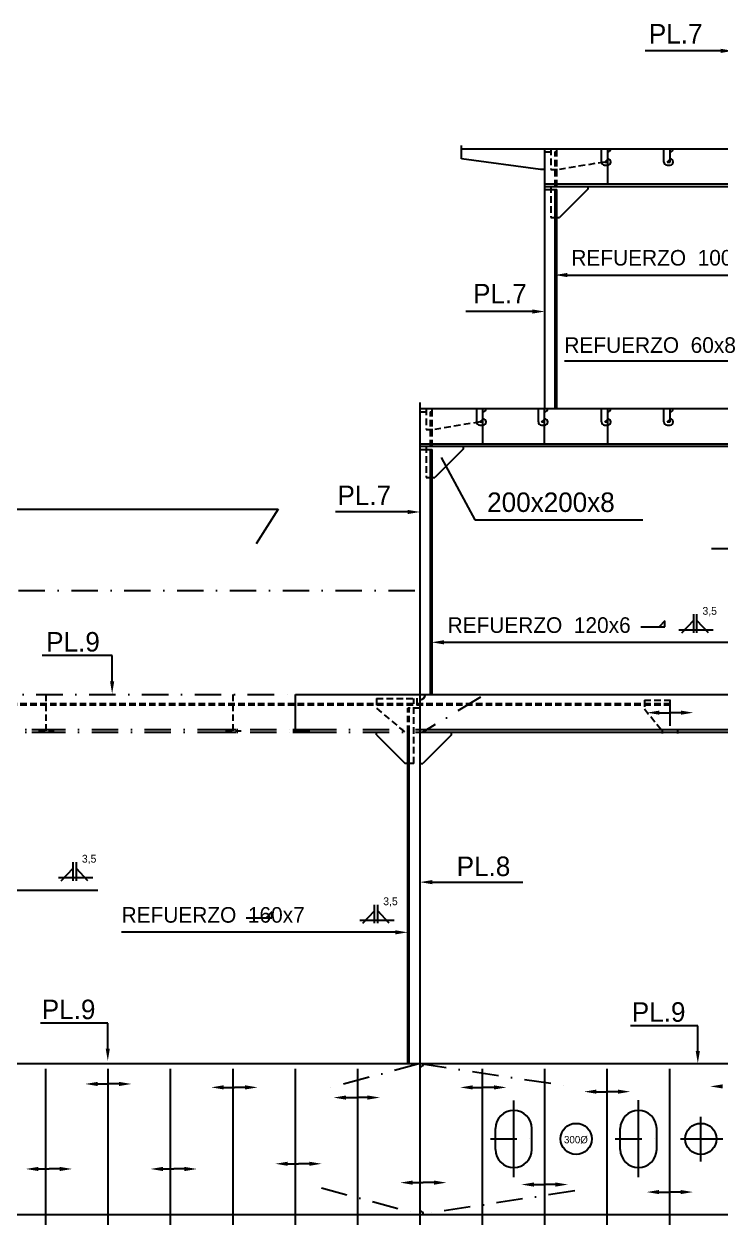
# Model space of a CAD drawing. Extents: x 14736 to 103911, y 8343 to 39843.
# Drawn here: x 45102 to 51806, y 19316 to 30867 of the extents above; entities that cross this region are included whole.
import ezdxf

# ---------------------------------------------------------------- set-up
doc = ezdxf.new("R2010")
doc.units = 0
doc.header["$LTSCALE"] = 20
doc.header["$MEASUREMENT"] = 0
doc.linetypes.add('RAYITAS2', pattern=[4.7625, 3.175, -1.5875])
doc.linetypes.add('TRAZO_Y_PUNTO', pattern=[25.4, 12.7, -6.35, 0, -6.35])
doc.layers.get('0').update_dxf_attribs({"linetype": 'CONTINUOUS'})
doc.layers.add('BORDE', color=7, linetype='CONTINUOUS')
doc.layers.add('TRAZAS', color=7, linetype='CONTINUOUS')
doc.styles.get("Standard").update_dxf_attribs({"font": 'Gothic.TTF'})

msp = doc.modelspace()

# ---------------------------------------------------------------- linework, layer by layer
at = {"color": 1}
for p, q in [((51803.0538032, 30609.1544446), (51077.6342866, 30609.1544446)), ((50656.4605231, 29539.6047845), (50656.4605231, 29668.0864731)), ((51256.4605231, 29539.6047845), (51256.4605231, 29668.0864731)), ((50686.4605231, 29509.6047845), (50716.4605231, 29509.6047845)), ((51286.4605231, 29509.6047845), (51316.4605231, 29509.6047845)), ((50327.676777, 28452.9779301), (54078.3476425, 28452.9779301)), ((49991.2407593, 28101.5100356), (49350.3848982, 28101.5100356)), ((54080.4605231, 27623.6995618), (50299.3492518, 27623.6995618)), ((49456.4605231, 27039.6047845), (49456.4605231, 27168.0864731)), ((50049.6351224, 27039.6047845), (50049.6351224, 27168.0864731)), ((50656.4605231, 27039.6047845), (50656.4605231, 27168.0864731)), ((51256.4605231, 27039.6047845), (51256.4605231, 27168.0864731)), ((49486.4605231, 27009.6047845), (49516.4605231, 27009.6047845)), ((50079.6351224, 27009.6047845), (50109.6351224, 27009.6047845)), ((50686.4605231, 27009.6047845), (50716.4605231, 27009.6047845)), ((51286.4605231, 27009.6047845), (51316.4605231, 27009.6047845)), ((49115.1986829, 26696.2893707), (49436.7697934, 26097.3582958)), ((48792.1284013, 26173.9113989), (48098.5365005, 26173.9113989)), ((49436.7697934, 26097.3582958), (51055.2956477, 26097.3582958)), ((57544.5555958, 25819.9713777), (51714.0740001, 25819.9713777)), ((49140.6723873, 24920.0590684), (53043.6794751, 24920.0590684)), ((45949.2575782, 24794.4745964), (45276.585003, 24794.4745964)), ((45949.2575782, 24544.0519326), (45949.2575782, 24794.4745964)), ((51213.7910708, 24243.3784532), (51316.9426418, 24243.3784532)), ((51420.0942129, 24243.3784532), (51316.9426418, 24243.3784532)), ((43562.5266711, 22536.9917471), (45811.212039, 22536.9917471)), ((49028.6997212, 22613.2638754), (49899.7178256, 22613.2638754)), ((48672.1284013, 22130.6084801), (46040.5582113, 22130.6084801)), ((45907.418639, 21256.2428397), (45260.5566024, 21256.2428397)), ((45907.418639, 21013.0118613), (45907.418639, 21256.2428397)), ((51582.7123186, 21231.3180781), (50935.850282, 21231.3180781)), ((51582.7123186, 20988.0870998), (51582.7123186, 21231.3180781)), ((45810.4134002, 20671.9233244), (45913.5649713, 20671.9233244)), ((46016.7165423, 20671.9233244), (45913.5649713, 20671.9233244)), ((47021.9223076, 20639.2006939), (47125.0738787, 20639.2006939)), ((47228.2254497, 20639.2006939), (47125.0738787, 20639.2006939)), ((49415.9643062, 20638.8450316), (49519.1158772, 20638.8450316)), ((49622.2674483, 20638.8450316), (49519.1158772, 20638.8450316)), ((50607.6988597, 20597.7767872), (50710.8504308, 20597.7767872)), ((50814.0020018, 20597.7767872), (50710.8504308, 20597.7767872)), ((48198.5456846, 20541.3079513), (48301.6972556, 20541.3079513)), ((48404.8488267, 20541.3079513), (48301.6972556, 20541.3079513)), ((47639.0157034, 19904.2623885), (47742.1672744, 19904.2623885)), ((47845.3188455, 19904.2623885), (47742.1672744, 19904.2623885)), ((45239.0157034, 19854.2623885), (45342.1672744, 19854.2623885)), ((45445.3188455, 19854.2623885), (45342.1672744, 19854.2623885)), ((46439.0157034, 19854.2623885), (46542.1672744, 19854.2623885)), ((46645.3188455, 19854.2623885), (46542.1672744, 19854.2623885)), ((48839.0157034, 19723.0123102), (48942.1672744, 19723.0123102)), ((49045.3188455, 19723.0123102), (48942.1672744, 19723.0123102)), ((50006.6946898, 19704.5429566), (50109.8462608, 19704.5429566)), ((50212.9978319, 19704.5429566), (50109.8462608, 19704.5429566)), ((51210.1762818, 19632.2869185), (51313.3278529, 19632.2869185)), ((51416.4794239, 19632.2869185), (51313.3278529, 19632.2869185))]:
    msp.add_line(p, q, dxfattribs=at)
at = {"color": 7}
for p, q in [((49311.2407593, 29568.9715097), (49311.2407593, 29697.5305598)), ((49311.2407593, 29668.0864731), (79412.1284013, 29668.0864731)), ((50111.2407593, 27168.0864731), (50111.2407593, 29668.0864731)), ((50716.4605231, 29330.5864731), (50716.4605231, 29668.0864731)), ((51316.4605231, 29539.6047845), (51316.4605231, 29668.0864731)), ((50687.2740563, 29539.6047845), (50716.4605231, 29567.3651569)), ((50687.2740563, 29539.6047845), (50716.4605231, 29539.6047845)), ((51287.2740563, 29539.6047845), (51316.4605231, 29567.3651569)), ((51287.2740563, 29539.6047845), (51316.4605231, 29539.6047845)), ((48912.1284013, 20868.0870998), (48912.1284013, 27226.0182092)), ((48912.1284013, 27168.0864731), (78775.3356529, 27168.0864731)), ((49516.4605231, 26830.5864731), (49516.4605231, 27168.0864731)), ((50109.6351224, 26830.5864731), (50109.6351224, 27168.0864731)), ((50716.4605231, 26830.5864731), (50716.4605231, 27168.0864731)), ((51316.4605231, 27039.6047845), (51316.4605231, 27168.0864731)), ((49487.2740563, 27039.6047845), (49516.4605231, 27067.3651569)), ((49487.2740563, 27039.6047845), (49516.4605231, 27039.6047845)), ((50080.4486556, 27039.6047845), (50109.6351224, 27067.3651569)), ((50080.4486556, 27039.6047845), (50109.6351224, 27039.6047845)), ((50687.2740563, 27039.6047845), (50716.4605231, 27067.3651569)), ((50687.2740563, 27039.6047845), (50716.4605231, 27039.6047845)), ((51287.2740563, 27039.6047845), (51316.4605231, 27067.3651569)), ((51287.2740563, 27039.6047845), (51316.4605231, 27039.6047845)), ((47712.1284013, 24068.0864731), (47712.1284013, 24418.0864731)), ((47712.1284013, 24418.0864731), (73512.1284013, 24418.0864731)), ((51316.6220453, 24118.0864731), (51316.6220453, 24368.0864731)), ((47687.1284013, 24068.0864731), (47852.1284013, 24068.0864731)), ((51241.6220453, 24043.0864731), (51241.6220453, 24068.0864731)), ((51241.6220453, 24055.5864731), (51391.6220453, 24055.5864731)), ((51391.6220453, 24043.0864731), (51391.6220453, 24068.0864731)), ((45312.1284013, 19468.0864731), (45312.1284013, 20818.0870998)), ((45912.1284013, 19468.0864731), (45912.1284013, 20818.0870998)), ((46512.1284013, 19468.0864731), (46512.1284013, 20818.0870998)), ((47112.1284013, 19468.0864731), (47112.1284013, 20818.0870998)), ((47712.1284013, 19468.0864731), (47712.1284013, 20818.0870998)), ((48312.1284013, 19468.0864731), (48312.1284013, 20818.0870998)), ((48912.1284013, 19418.0864731), (48912.1284013, 20868.0870998)), ((49512.1284013, 19468.0864731), (49512.1284013, 20818.0870998)), ((50112.1284013, 19468.0864731), (50112.1284013, 20818.0870998)), ((50712.1284013, 19468.0864731), (50712.1284013, 20818.0870998)), ((51312.1284013, 19468.0864731), (51312.1284013, 20818.0870998)), ((41877.009836, 19418.0864731), (73512.1284013, 19418.0864731))]:
    msp.add_line(p, q, dxfattribs=at)
at = {"color": 6, "linetype": 'RAYITAS2'}
for p, q in [((50111.2407593, 29638.0864731), (50227.2407593, 29638.0864731)), ((50170.0499988, 29668.0864731), (50170.0499988, 29468.0864731)), ((50211.2407593, 29305.5864731), (50211.2407593, 29638.0864731)), ((50227.2407593, 29305.5864731), (50227.2407593, 29668.0864731)), ((50170.0499988, 29468.0864731), (50251.5638566, 29468.0864731)), ((50687.2740563, 29539.6047845), (50251.5638566, 29468.0864731)), ((50170.5058161, 29305.5864731), (50170.5058161, 29005.4730984)), ((48970.9376409, 27168.0864731), (48970.9376409, 26968.0864731)), ((49028.1284013, 26805.5864731), (49028.1284013, 27168.0864731)), ((48912.1284013, 27138.0864731), (49028.1284013, 27138.0864731)), ((49012.1284013, 26805.5864731), (49012.1284013, 27138.0864731)), ((49488.1616983, 27039.6047845), (49052.4514986, 26968.0864731)), ((48970.9376409, 26968.0864731), (49052.4514986, 26968.0864731)), ((48971.3934581, 26805.5864731), (48971.3934581, 26505.4730984)), ((48493.2545676, 24378.0864731), (48493.2545676, 24285.2552299)), ((48493.2545676, 24378.0864731), (48852.1284013, 24378.0864731)), ((48852.1284013, 23755.4730984), (48852.1284013, 24378.0864731)), ((48882.1284013, 24317.9730984), (48882.1284013, 24417.9730984)), ((43542.1284013, 24333.0864731), (51316.6220453, 24333.0864731)), ((43542.1284013, 24318.0864731), (51316.6220453, 24318.0864731)), ((48493.2545676, 24285.2552299), (48766.1065246, 24055.4730984)), ((48792.1284013, 24055.4730984), (48792.1284013, 24287.9730984)), ((48912.1284013, 24287.9730984), (48792.1284013, 24287.9730984)), ((48807.1284013, 24055.4730984), (48807.1284013, 24287.9730984)), ((51069.0192583, 24362.9605906), (51069.0192583, 24278.806558)), ((51069.0192583, 24362.9605906), (51316.6220453, 24362.9605906)), ((51069.0192583, 24278.806558), (51241.6220453, 24068.0864731))]:
    msp.add_line(p, q, dxfattribs=at)
at = {"color": 6}
for p, q in [((50069.2377867, 29467.771003), (49311.2407593, 29568.9715097)), ((50111.2407593, 29467.771003), (50069.2377867, 29467.771003)), ((50211.2407593, 27168.0864731), (50211.2407593, 29275.5864731)), ((50227.2407593, 27168.0864731), (50227.2407593, 29275.5864731)), ((50527.2407593, 29280.4730984), (50252.2407593, 29005.4730984)), ((50527.2407593, 29280.4730984), (50527.2407593, 29305.4730984)), ((49328.1284013, 26780.4730984), (49328.1284013, 26805.4730984)), ((49012.1284013, 24418.0864731), (49012.1284013, 26775.5864731)), ((49028.1284013, 24418.0864731), (49028.1284013, 26775.5864731)), ((49328.1284013, 26780.4730984), (49053.1284013, 26505.4730984)), ((21313.7716454, 26201.2607559), (47546.6514761, 26201.2607559)), ((51543.5668935, 25011.172431), (51543.5668935, 25189.9703062)), ((51574.3878727, 25011.172431), (51574.3878727, 25189.9703062)), ((51429.8304486, 25011.172431), (51543.5668935, 25131.7152776)), ((51685.7494605, 25011.172431), (51574.3878727, 25129.1983004)), ((51401.3354682, 25040.7429107), (51732.0233692, 25040.7429107)), ((48492.1284013, 24030.4730984), (48492.1284013, 24055.4730984)), ((48492.1284013, 24030.4730984), (48767.1284013, 23755.4730984)), ((48792.1284013, 20867.973725), (48792.1284013, 24055.4730984)), ((48807.1284013, 20867.973725), (48807.1284013, 24055.4730984)), ((49212.1284013, 24030.4730984), (48937.1284013, 23755.4730984)), ((49212.1284013, 24030.4730984), (49212.1284013, 24055.4730984)), ((45574.4480757, 22627.1522223), (45574.4480757, 22805.9500975)), ((45605.2690549, 22627.1522223), (45605.2690549, 22805.9500975)), ((45432.2166503, 22656.722702), (45762.9045513, 22656.722702)), ((45460.7116308, 22627.1522223), (45574.4480757, 22747.6950689)), ((45716.6306427, 22627.1522223), (45605.2690549, 22745.1780917)), ((48359.2395469, 22217.8013451), (48472.9759918, 22338.3441917)), ((48472.9759918, 22217.8013451), (48472.9759918, 22396.5992204)), ((48503.796971, 22217.8013451), (48503.796971, 22396.5992204)), ((48615.1585588, 22217.8013451), (48503.796971, 22335.8272146)), ((48330.7445664, 22247.3718248), (48661.4324674, 22247.3718248)), ((49812.1284013, 19774.8006606), (49812.1284013, 20512.4976069)), ((51012.1284013, 19774.8006606), (51012.1284013, 20515.6069326)), ((51612.1284013, 19925.8336166), (51612.1284013, 20354.8799405)), ((51415.6554019, 20143.5180875), (51824.8138148, 20143.5180875))]:
    msp.add_line(p, q, dxfattribs=at)
at = {"color": 6, "linetype": 'Continuous'}
for p, q in [((50111.2407593, 29330.5864731), (68112.1284013, 29330.5864731)), ((50111.2407593, 29305.5864731), (68112.1284013, 29305.5864731)), ((50111.2407593, 29275.5864731), (50227.2407593, 29275.5864731)), ((48912.1284013, 26830.5864731), (68112.1284013, 26830.5864731)), ((48912.1284013, 26805.5864731), (68112.1284013, 26805.5864731)), ((48912.1284013, 26775.5864731), (49028.1284013, 26775.5864731)), ((48912.1284013, 24080.5864731), (68112.1284013, 24080.5864731)), ((48912.1284013, 24055.5864731), (68112.1284013, 24055.5864731))]:
    msp.add_line(p, q, dxfattribs=at)
at = {"color": 6, "linetype": 'TRAZO_Y_PUNTO'}
for p, q in [((50170.5058161, 29005.4730984), (50252.2407593, 29005.4730984)), ((48971.3934581, 26505.4730984), (49053.1284013, 26505.4730984)), ((20660.6151985, 25418.0864731), (48912.1284013, 25418.0864731)), ((44712.1284013, 24418.0864731), (47712.1284013, 24418.0864731)), ((49491.4605231, 24393.0864731), (48937.1284013, 24055.5864731)), ((44737.1284013, 24080.5864731), (47687.1284013, 24080.5864731)), ((44737.1284013, 24055.5864731), (47687.1284013, 24055.5864731)), ((45176.3409819, 24080.5864731), (45341.3409819, 24080.5864731)), ((45176.3409819, 24055.5864731), (45341.3409819, 24055.5864731)), ((46974.2527935, 24080.5864731), (47139.2527935, 24080.5864731)), ((46974.2527935, 24055.5864731), (47139.2527935, 24055.5864731)), ((47687.1284013, 24080.5864731), (47852.1284013, 24080.5864731)), ((47687.1284013, 24055.5864731), (47852.1284013, 24055.5864731)), ((47852.1284013, 24080.5864731), (48912.1284013, 24080.5864731)), ((47852.1284013, 24055.5864731), (48912.1284013, 24055.5864731)), ((48852.1284013, 23755.4730984), (48767.1284013, 23755.4730984)), ((48912.1284013, 23755.4730984), (48937.1284013, 23755.4730984)), ((48912.1284013, 20868.0870998), (47952.6654418, 20610.453416)), ((48912.1284013, 20868.0870998), (50399.2806579, 20643.4650473)), ((47962.4357842, 19673.0966379), (48912.1284013, 19418.0864731)), ((50399.2806579, 19642.7086608), (48912.1284013, 19418.0866331))]:
    msp.add_line(p, q, dxfattribs=at)
at = {"color": 2}
for p, q in [((47546.6514761, 26201.2607559), (47333.8328456, 25866.2866335)), ((51035.7881635, 25070.1042554), (51264.8426649, 25070.1042554)), ((51264.8426649, 25126.2724039), (51211.1142113, 25070.1042554)), ((51264.8426649, 25070.1042554), (51264.8426649, 25126.2724039)), ((47486.2900429, 22327.4591333), (47432.5615893, 22271.2909848)), ((47486.2900429, 22271.2909848), (47486.2900429, 22327.4591333)), ((47237.4299518, 22271.2909848), (47486.2900429, 22271.2909848))]:
    msp.add_line(p, q, dxfattribs=at)
at = {"color": 7, "linetype": 'RAYITAS2'}
for p, q in [((45316.3409819, 24068.0864731), (45316.3409819, 24418.0864731)), ((47114.2527935, 24068.0864731), (47114.2527935, 24418.0864731)), ((45241.3409819, 24068.0864731), (45391.3409819, 24068.0864731)), ((47039.2527935, 24068.0864731), (47189.2527935, 24068.0864731))]:
    msp.add_line(p, q, dxfattribs=at)
at = {"color": 1, "linetype": 'TRAZO_Y_PUNTO'}
for p, q in [((49637.1284013, 20043.0870998), (49637.1284013, 20243.0870998)), ((49987.1284013, 20043.0870998), (49987.1284013, 20243.0870998)), ((50837.1284013, 20043.0870998), (50837.1284013, 20243.0870998)), ((51187.1284013, 20043.0870998), (51187.1284013, 20243.0870998))]:
    msp.add_line(p, q, dxfattribs=at)
at = {"color": 1}
for centre in [(50412.1284013, 20143.3531917), (51612.1284013, 20143.3531917)]:
    msp.add_circle(centre, 150, dxfattribs=at)
for centre, radius, start, end in [((50716.4605231, 29668.0864731), 30, 270, 0), ((51316.4605231, 29668.0864731), 30, 270, 0), ((50686.4605231, 29539.6047845), 30, 180, 270), ((50716.4605231, 29539.6047845), 30, 270, 90), ((51286.4605231, 29539.6047845), 30, 180, 270), ((51316.4605231, 29539.6047845), 30, 270, 90), ((49516.4605231, 27168.0864731), 30, 270, 0), ((50109.6351224, 27168.0864731), 30, 270, 0), ((50716.4605231, 27168.0864731), 30, 270, 0), ((51316.4605231, 27168.0864731), 30, 270, 0), ((49486.4605231, 27039.6047845), 30, 180, 270), ((49516.4605231, 27039.6047845), 30, 270, 90), ((50079.6351224, 27039.6047845), 30, 180, 270), ((50109.6351224, 27039.6047845), 30, 270, 90), ((50686.4605231, 27039.6047845), 30, 180, 270), ((50716.4605231, 27039.6047845), 30, 270, 90), ((51286.4605231, 27039.6047845), 30, 180, 270), ((51316.4605231, 27039.6047845), 30, 270, 90), ((49812.1284013, 20243.0870998), 175, 0, 180), ((51012.1284013, 20243.0870998), 175, 0, 180), ((49812.1284013, 20043.0870998), 175, 180, 0), ((51012.1284013, 20043.0870998), 175, 180, 0)]:
    msp.add_arc(centre, radius, start, end, dxfattribs=at)
at = {"color": 6}
msp.add_arc((48912.1284013, 24418.0864731), 50, 270, 0, dxfattribs=at)
at = {"color": 3}
for centre, start, end in [((48912.1284013, 20868.0870998), 270, 0), ((48912.1278054, 19418.0866331), 359.9996944224, 89.9988619874)]:
    msp.add_arc(centre, 30, start, end, dxfattribs=at)
at = {"color": 1}
for points in [[(51803.0538032, 30629.1544446), (51803.0538032, 30589.1544446), (51923.0538032, 30609.1544446)], [(50327.676777, 28432.9779301), (50327.676777, 28472.9779301), (50207.676777, 28452.9779301)], [(49991.2407593, 28121.5100356), (49991.2407593, 28081.5100356), (50111.2407593, 28101.5100356)], [(48792.1284013, 26193.9113989), (48792.1284013, 26153.9113989), (48912.1284013, 26173.9113989)], [(49140.6723873, 24900.0590684), (49140.6723873, 24940.0590684), (49020.6723873, 24920.0590684)], [(45969.2575782, 24544.0519326), (45929.2575782, 24544.0519326), (45949.2575782, 24424.0519326)], [(51213.7910708, 24223.3784532), (51213.7910708, 24263.3784532), (51093.7910708, 24243.3784532)], [(51420.0942129, 24223.3784532), (51420.0942129, 24263.3784532), (51540.0942129, 24243.3784532)], [(49028.6997212, 22593.2638754), (49028.6997212, 22633.2638754), (48908.6997212, 22613.2638754)], [(48672.1284013, 22150.6084801), (48672.1284013, 22110.6084801), (48792.1284013, 22130.6084801)], [(45927.418639, 21013.0118613), (45887.418639, 21013.0118613), (45907.418639, 20893.0118613)], [(51602.7123186, 20988.0870998), (51562.7123186, 20988.0870998), (51582.7123186, 20868.0870998)], [(45810.4134002, 20651.9233244), (45810.4134002, 20691.9233244), (45690.4134002, 20671.9233244)], [(46016.7165423, 20651.9233244), (46016.7165423, 20691.9233244), (46136.7165423, 20671.9233244)], [(47021.9223076, 20619.2006939), (47021.9223076, 20659.2006939), (46901.9223076, 20639.2006939)], [(47228.2254497, 20619.2006939), (47228.2254497, 20659.2006939), (47348.2254497, 20639.2006939)], [(49415.9643062, 20618.8450316), (49415.9643062, 20658.8450316), (49295.9643062, 20638.8450316)], [(49622.2674483, 20618.8450316), (49622.2674483, 20658.8450316), (49742.2674483, 20638.8450316)], [(50607.6988597, 20577.7767872), (50607.6988597, 20617.7767872), (50487.6988597, 20597.7767872)], [(50814.0020018, 20577.7767872), (50814.0020018, 20617.7767872), (50934.0020018, 20597.7767872)], [(51821.1332568, 20628.573159), (51821.1332568, 20668.573159), (51701.1332568, 20648.573159)], [(48198.5456846, 20521.3079513), (48198.5456846, 20561.3079513), (48078.5456846, 20541.3079513)], [(48404.8488267, 20521.3079513), (48404.8488267, 20561.3079513), (48524.8488267, 20541.3079513)], [(45239.0157034, 19834.2623885), (45239.0157034, 19874.2623885), (45119.0157034, 19854.2623885)], [(45445.3188455, 19834.2623885), (45445.3188455, 19874.2623885), (45565.3188455, 19854.2623885)], [(46439.0157034, 19834.2623885), (46439.0157034, 19874.2623885), (46319.0157034, 19854.2623885)], [(46645.3188455, 19834.2623885), (46645.3188455, 19874.2623885), (46765.3188455, 19854.2623885)], [(47639.0157034, 19884.2623885), (47639.0157034, 19924.2623885), (47519.0157034, 19904.2623885)], [(47845.3188455, 19884.2623885), (47845.3188455, 19924.2623885), (47965.3188455, 19904.2623885)], [(48839.0157034, 19703.0123102), (48839.0157034, 19743.0123102), (48719.0157034, 19723.0123102)], [(49045.3188455, 19703.0123102), (49045.3188455, 19743.0123102), (49165.3188455, 19723.0123102)], [(50006.6946898, 19684.5429566), (50006.6946898, 19724.5429566), (49886.6946898, 19704.5429566)], [(50212.9978319, 19684.5429566), (50212.9978319, 19724.5429566), (50332.9978319, 19704.5429566)], [(51210.1762818, 19612.2869185), (51210.1762818, 19652.2869185), (51090.1762818, 19632.2869185)], [(51416.4794239, 19612.2869185), (51416.4794239, 19652.2869185), (51536.4794239, 19632.2869185)]]:
    msp.add_solid(points, dxfattribs=at)
at = {"layer": 'BORDE'}
msp.add_lwpolyline([(43512.1284013, 20868.0870998), (68224.3066579, 20868.0870998)], dxfattribs=at)
at = {"layer": 'BORDE', "color": 6, "linetype": 'TRAZO_Y_PUNTO'}
for points in [[(49587.2895891, 20143.0870998), (50055.7102084, 20143.0870998)], [(50788.890239, 20143.0870998), (51245.0912972, 20143.0870998)]]:
    msp.add_lwpolyline(points, dxfattribs=at)
at = {"layer": 'BORDE', "color": 6}
msp.add_lwpolyline([(41912.1284013, 19418.0870998), (56912.1284013, 19418.0860998)], dxfattribs=at)
at = {"layer": 'TRAZAS', "color": 6}
for p, q in [((45312.1284013, 19315.6849579), (45312.1284013, 19488.5527009)), ((45912.1284013, 19315.6849579), (45912.1284013, 19488.5527009)), ((46512.1284013, 19315.6849579), (46512.1284013, 19488.5527009)), ((47112.1284013, 19315.6849579), (47112.1284013, 19488.5527009)), ((47712.1284013, 19315.6849579), (47712.1284013, 19488.5527009)), ((48312.1284013, 19315.6849579), (48312.1284013, 19488.5527009)), ((48912.1284013, 19315.6849579), (48912.1284013, 19488.5527009)), ((49512.1284013, 19315.6849579), (49512.1284013, 19488.5527009)), ((50112.1284013, 19315.6849579), (50112.1284013, 19488.5527009)), ((50712.1284013, 19315.6849579), (50712.1284013, 19488.5527009)), ((51312.1284013, 19315.6849579), (51312.1284013, 19488.5527009))]:
    msp.add_line(p, q, dxfattribs=at)

# ---------------------------------------------------------------- texts
at = {"color": 3}
for s, height, p in [('PL.7', 187.5, (51112.120034, 30679.6621588)), ('REFUERZO  100x8', 150, (50366.5146292, 28543.7425527)), ('PL.7', 187.5, (49421.1197144, 28179.9782255)), ('REFUERZO  60x8', 150, (50299.3492518, 27704.2847802)), ('PL.7', 187.5, (48116.847102, 26240.3528762)), ('200x200x8', 187.5, (49556.8004716, 26173.8286484)), ('3,5', 75, (51627.4667274, 25184.991444)), ('REFUERZO  120x6', 150, (49175.9921141, 25010.823691)), ('PL.9', 187.5, (45315.101146, 24831.3558861)), ('3,5', 75, (45658.3479096, 22800.9712353)), ('PL.8', 187.5, (49263.5560574, 22671.9001433)), ('3,5', 75, (48556.8758257, 22391.6203581)), ('REFUERZO  160x7', 150, (46040.5582113, 22223.4414683)), ('PL.9', 187.5, (45272.9380997, 21295.5621464)), ('PL.9', 187.5, (50948.2317793, 21270.6373848)), ('300%%c', 70.3125, (50295.3732745, 20101.2467598))]:
    msp.add_text(s, height=height, dxfattribs=at).set_placement(p)

doc.saveas('drawing.dxf')
